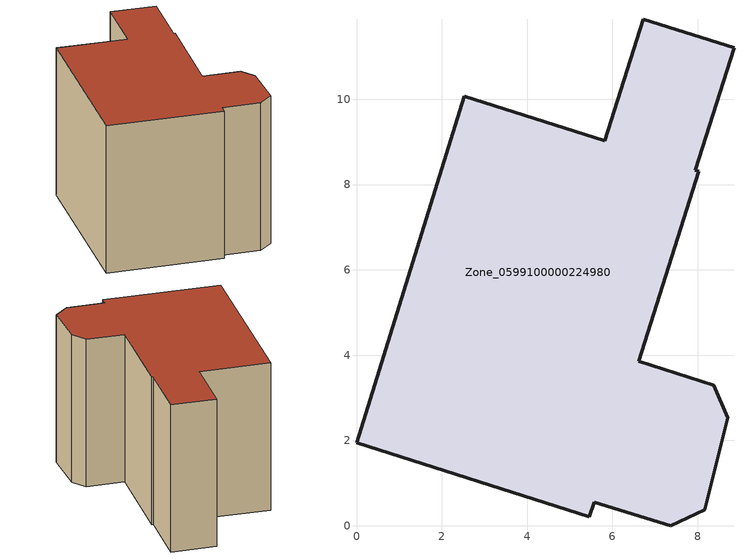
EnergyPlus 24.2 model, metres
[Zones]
Zone_0599100000224980
 floor ground (C_G): 7.94,8.33 8.02,8.31 6.61,3.85 8.38,3.29 8.71,2.53 8.17,0.38 7.37,0 5.57,0.55 5.46,0.2 0,1.94 2.52,10.06 5.82,9.02 6.72,11.88 8.85,11.21 z0
 wall outside (C_F): 8.02,8.31 7.94,8.33 8.85,11.21 6.72,11.88 5.82,9.02 2.52,10.06 0,1.94 5.46,0.2 5.57,0.55 7.37,0 8.17,0.38 8.71,2.53 8.38,3.29 6.61,3.85 8.02,8.31 z0:7.69
 roof outside (C_R): 5.82,9.02 2.52,10.06 0,1.94 5.46,0.2 5.57,0.55 7.37,0 8.17,0.38 8.71,2.53 8.38,3.29 6.61,3.85 8.02,8.31 7.94,8.33 8.85,11.21 6.72,11.88 z7.69
[BUILDING]
Pand.0599100000224980: North Axis=0; Terrain=City; Loads Convergence Tolerance Value=0.04; Temperature Convergence Tolerance Value=0.4; Solar Distribution=FullExterior; Maximum Number of Warmup Days=25; Minimum Number of Warmup Days=1
[Site:Location]
Rotterdam.The.Hague.AP_ZH_NLD Design_Conditions: Latitude=51.96; Longitude=4.45; Time Zone=1; Elevation=-4.5
[SITE:GROUNDTEMPERATURE:BUILDINGSURFACE]
18, 18, 18, 18, 18, 18, 18, 18, 18, 18, 18, 18
[MATERIAL] Thermal Absorptance=0.9; Solar Absorptance=0.7; Visible Absorptance=0.7
Name | Roughness | Thickness | Conductivity | Density | Specific Heat
G.TC.1975-1991 | MediumSmooth | 0.15 | 0.288461 | 540 | 1210
F.TC.1975-1991 | Rough | 0.3 | 0.230769 | 1920 | 840
R.TC.1975-1991 | MediumRough | 0.2 | 0.153846 | 1500 | 1000
[CONSTRUCTION]
C_G: G.TC.1975-1991
C_F: F.TC.1975-1991
C_R: R.TC.1975-1991
[ZONE]
Zone_0599100000224980: Type=1; Multiplier=1; Ceiling Height=Autocalculate; Volume=Autocalculate; Floor Area=autocalculate; Part of Total Floor Area=Yes
[ZONEINFILTRATION:DESIGNFLOWRATE]
Infil_Zone_0599100000224980: Zone or ZoneList or Space or SpaceList=Zone_0599100000224980; Schedule=AlwaysOn; Design Flow Rate Calculation Method=Flow/Area; Flow Rate per Floor Area=0.003; Constant Term Coefficient=1; Temperature Term Coefficient=0; Velocity Term Coefficient=0; Velocity Squared Term Coefficient=0
[HVACTEMPLATE:ZONE:IDEALLOADSAIRSYSTEM]
Zone_0599100000224980: Maximum Heating Supply Air Temperature=50; Minimum Cooling Supply Air Temperature=13; Maximum Heating Supply Air Humidity Ratio=0.0156; Minimum Cooling Supply Air Humidity Ratio=0.0077; Heating Limit=NoLimit; Cooling Limit=NoLimit; Dehumidification Control Type=ConstantSensibleHeatRatio; Cooling Sensible Heat Ratio=0.7; Dehumidification Setpoint=60; Humidification Control Type=None; Humidification Setpoint=30; Outdoor Air Method=None; Outdoor Air Flow Rate per Person=0.00944; Outdoor Air Flow Rate per Zone Floor Area=0; Outdoor Air Flow Rate per Zone=0; Demand Controlled Ventilation Type=None; Outdoor Air Economizer Type=NoEconomizer; Heat Recovery Type=None; Sensible Heat Recovery Effectiveness=0.7; Latent Heat Recovery Effectiveness=0.65
[ZONECONTROL:THERMOSTAT]
ThermostatControl_Zone_0599100000224980: Zone or ZoneList=Zone_0599100000224980; Control Type Schedule=DualSetpointControlType; Control 1=Thermostat_Zone_0599100000224980; Temperature Difference Between Cutout And Setpoint=0
[THERMOSTATSETPOINT:DUALSETPOINT]
Thermostat_Zone_0599100000224980: Heating Setpoint Temperature Schedule=HeatingSetpoint_Zone_0599100000224980; Cooling Setpoint Temperature Schedule=CoolingSetpoint_Zone_0599100000224980
[SCHEDULE:COMPACT]
HeatingSetpoint_Zone_0599100000224980: Through: 12/31, For: AllDays, Until: 24:00, 21
CoolingSetpoint_Zone_0599100000224980: Through: 12/31, For: AllDays, Until: 24:00, 24
DualSetpointControlType: Through: 12/31, For: AllDays, Until: 24:00, 4
AlwaysOn: Through: 12/31, For: AllDays, Until: 24:00, 1
